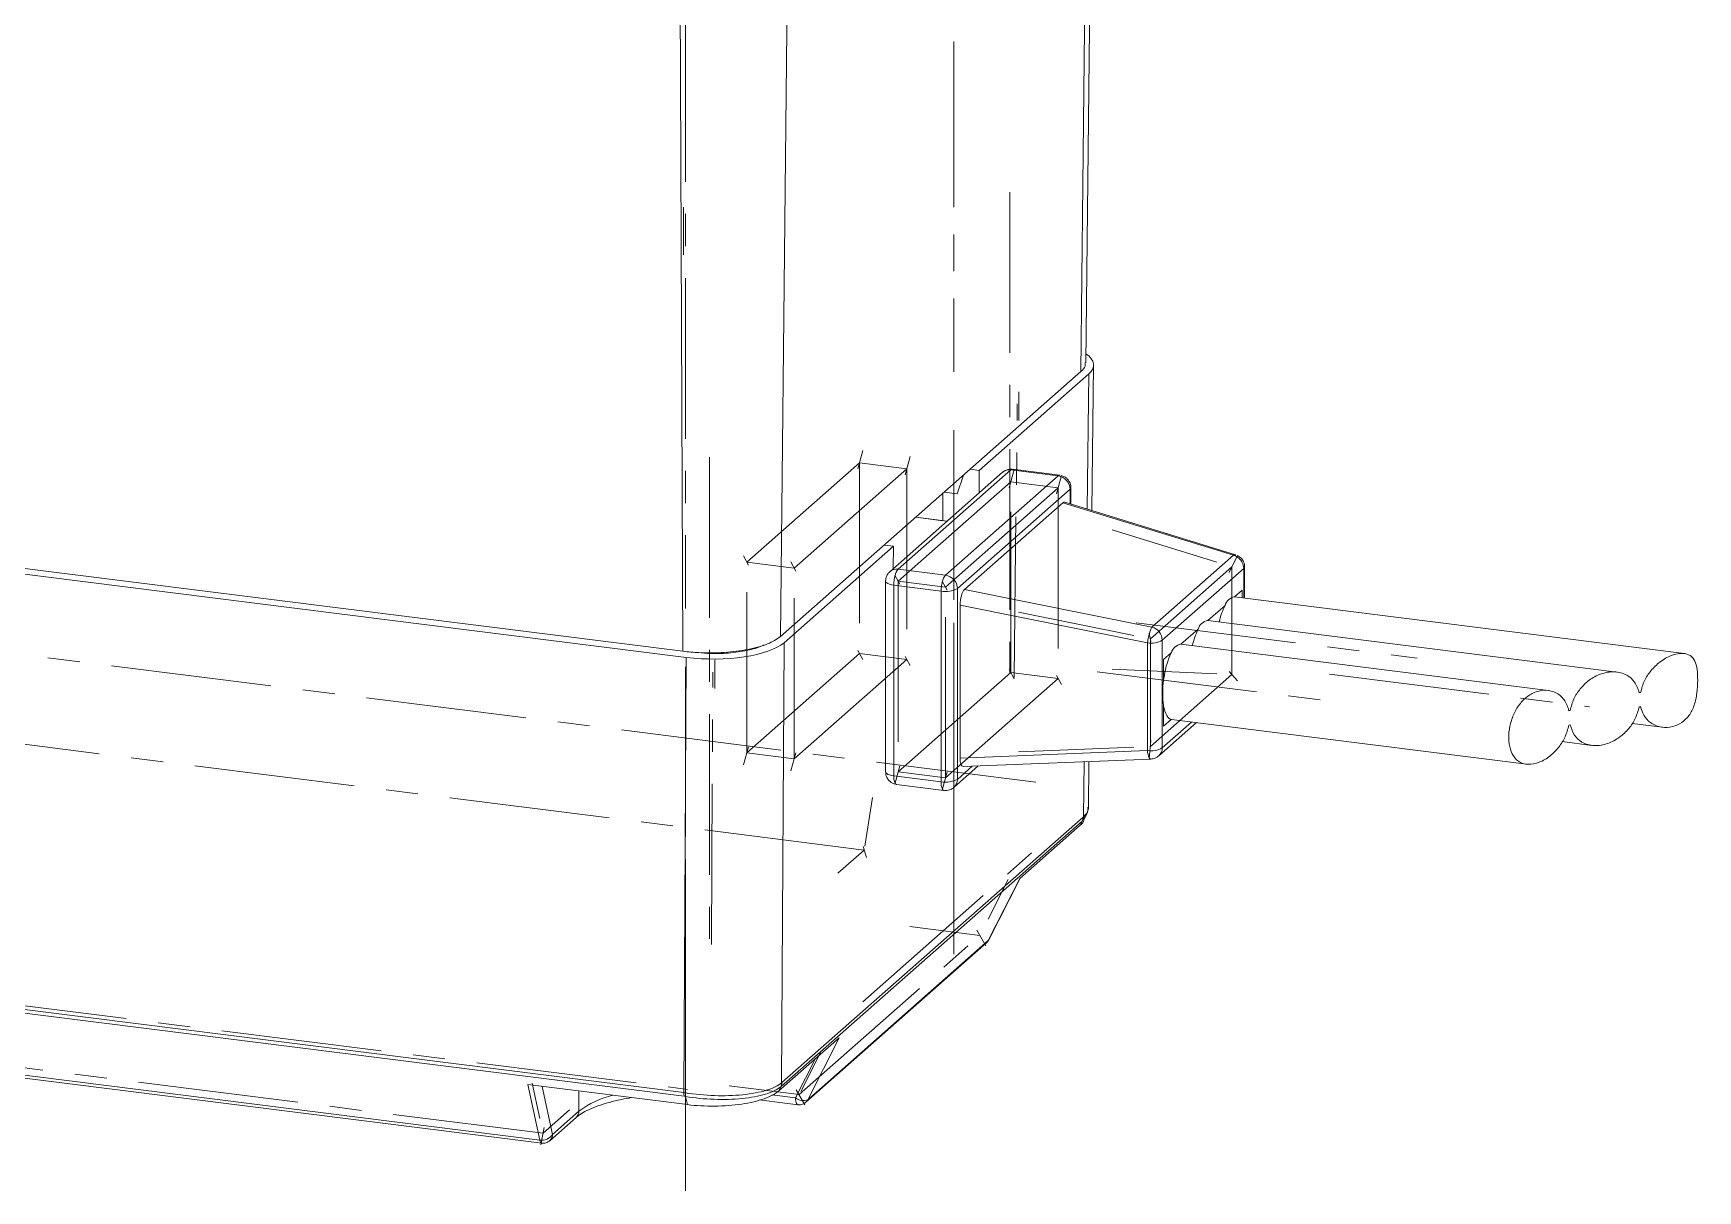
# Paper-space layout 'SW_Model_1' of a CAD drawing. Header units: millimetres. Extents: x 0 to 594, y 0 to 420.
# Drawn here: x 392.8 to 458.6, y 122.8 to 168.5 of the extents above; entities that cross this region are included whole.
import ezdxf

# ---------------------------------------------------------------- set-up
doc = ezdxf.new("R2010")
doc.units = ezdxf.units.MM
doc.linetypes.add('CENTER', pattern=[10.16, 6.35, -1.27, 1.27, -1.27])
doc.layers.add('SLD-0', color=179, linetype='Continuous')

psp = doc.layouts.new('SW_Model_1')

# ---------------------------------------------------------------- linework, layer by layer
at = {"layer": 'SLD-0', "color": 5, "linetype": 'CENTER', "lineweight": 15}
for p, q in [((429.202, 188.53), (429.202, 155.155)), ((429.202, 188.341), (429.202, 155.155)), ((418.595, 179.176), (418.595, 145.8)), ((431.428, 162.257), (431.428, 142.033)), ((418.522, 159.784), (418.522, 161.67)), ((431.78, 153.235), (431.78, 154.367)), ((431.589, 143.069), (431.718, 153.894)), ((429.202, 138.517), (429.202, 152.847)), ((429.202, 152.847), (429.202, 138.328)), ((425.409, 151.319), (425.613, 152.04)), ((419.549, 151.78), (419.549, 131.556)), ((421.022, 147.63), (425.477, 151.559)), ((427.348, 151.323), (425.477, 151.559)), ((425.477, 151.559), (425.477, 144.017)), ((427.28, 151.083), (427.484, 151.805)), ((422.893, 147.395), (427.348, 151.323)), ((431.464, 150.805), (427.009, 146.876)), ((427.348, 151.323), (427.348, 143.781)), ((431.396, 150.564), (431.599, 151.286)), ((431.464, 143.262), (431.464, 150.805)), ((433.335, 150.569), (431.464, 150.805)), ((433.267, 150.329), (433.47, 151.05)), ((428.88, 146.64), (433.335, 150.569)), ((433.335, 150.569), (433.335, 143.027)), ((435.465, 148.902), (439.601, 147.627)), ((432.45, 138.928), (363.642, 147.597)), ((421.09, 147.509), (420.887, 147.872)), ((422.893, 147.395), (421.022, 147.63)), ((421.022, 140.088), (421.022, 147.63)), ((422.961, 147.274), (422.758, 147.637)), ((440.202, 147.442), (436.979, 144.599)), ((440.095, 147.217), (440.417, 147.89)), ((440.202, 143.183), (440.202, 147.442)), ((422.893, 139.852), (422.893, 147.395)), ((427.077, 146.755), (426.874, 147.118)), ((428.88, 146.64), (427.009, 146.876)), ((427.009, 146.876), (427.009, 139.334)), ((428.948, 146.519), (428.744, 146.882)), ((428.88, 139.098), (428.88, 146.64)), ((431.771, 145.645), (436.318, 144.732)), ((436.416, 145.234), (447.525, 143.834)), ((437.001, 144.488), (436.935, 144.82)), ((425.409, 144.138), (425.613, 143.775)), ((436.979, 144.599), (436.979, 140.34)), ((418.595, 129.162), (418.595, 143.493)), ((418.595, 143.493), (418.595, 128.974)), ((419.759, 142.634), (419.759, 143.765)), ((425.477, 144.017), (421.022, 140.088)), ((427.348, 143.781), (422.893, 139.852)), ((427.348, 143.781), (425.477, 144.017)), ((427.28, 143.902), (427.484, 143.539)), ((425.663, 136.245), (369.351, 143.339)), ((419.621, 132.513), (419.68, 143.277)), ((427.009, 139.334), (431.464, 143.262)), ((433.335, 143.027), (428.88, 139.098)), ((431.396, 143.383), (431.599, 143.02)), ((433.335, 143.027), (431.464, 143.262)), ((433.267, 143.148), (433.47, 142.785)), ((434.872, 143.29), (444.249, 142.109)), ((435.465, 143.39), (439.601, 143.209)), ((436.979, 140.34), (440.202, 143.183)), ((440.094, 143.304), (440.419, 142.94)), ((444.057, 143.202), (454.332, 141.908)), ((444.058, 143.202), (454.334, 141.907)), ((421.09, 140.329), (420.887, 139.607)), ((431.771, 140.133), (436.318, 140.314)), ((437.001, 140.575), (436.935, 139.87)), ((422.893, 139.852), (421.022, 140.088)), ((422.961, 140.093), (422.758, 139.371)), ((427.077, 139.574), (426.874, 138.853)), ((428.88, 139.098), (427.009, 139.334)), ((428.948, 139.339), (428.744, 138.617)), ((425.986, 138.327), (425.686, 136.393)), ((429.202, 136.631), (429.202, 138.517)), ((429.202, 138.328), (429.202, 137.197)), ((429.202, 137.197), (429.202, 134.745)), ((425.663, 136.245), (424.618, 135.323)), ((425.611, 130.247), (432.757, 136.549)), ((425.62, 136.39), (425.75, 135.954)), ((429.202, 136.055), (429.202, 132.126)), ((349.868, 135.45), (418.676, 126.781)), ((430.56, 133.513), (431.354, 135.082)), ((427.469, 133.217), (430.234, 132.869)), ((430.115, 133.074), (430.472, 132.458)), ((423.093, 126.571), (430.234, 132.869)), ((356.654, 132.142), (412.966, 125.047)), ((418.595, 127.277), (418.595, 129.162)), ((418.595, 128.974), (418.595, 127.842)), ((418.595, 127.842), (418.595, 125.391)), ((423.947, 128.26), (423.154, 126.691)), ((412.843, 125.623), (412.543, 127.027)), ((418.595, 126.701), (418.595, 122.772)), ((423.093, 126.571), (420.327, 126.919)), ((422.978, 126.768), (423.322, 126.175)), ((414.011, 125.969), (412.966, 125.047)), ((413.011, 125.277), (412.876, 124.587))]:
    psp.add_line(p, q, dxfattribs=at)
at = {"layer": 'SLD-0', "color": 179, "linetype": 'Continuous', "lineweight": 15}
for p, q in [((418.357, 177.363), (418.488, 144.103)), ((434.428, 155.512), (434.659, 176.251)), ((434.668, 149.671), (434.736, 155.419)), ((434.234, 155.162), (422.355, 144.685)), ((434.543, 155.069), (430.215, 151.253)), ((418.488, 144.103), (349.829, 152.754)), ((418.627, 143.862), (349.52, 152.568)), ((431.133, 151.18), (426.678, 147.251)), ((431.464, 151.276), (427.009, 147.348)), ((433.335, 151.041), (428.88, 147.112)), ((429.337, 150.327), (429.593, 151.069)), ((430.215, 151.253), (429.854, 151.299)), ((430.215, 151.253), (430.208, 150.364)), ((433.335, 151.041), (431.464, 151.276)), ((433.397, 151.065), (431.526, 151.301)), ((433.402, 151.064), (433.397, 151.065)), ((433.406, 151.063), (433.402, 151.064)), ((428.776, 150.348), (428.776, 149.266)), ((428.825, 150.391), (429.337, 150.327)), ((433.802, 150.51), (429.348, 146.582)), ((433.835, 149.927), (433.835, 150.569)), ((427.703, 149.401), (428.94, 149.245)), ((428.776, 149.266), (427.703, 149.401)), ((433.521, 149.979), (429.629, 146.547)), ((440.26, 147.902), (433.521, 149.979)), ((440.35, 147.919), (433.593, 150.002)), ((426.821, 148.26), (422.494, 144.444)), ((426.46, 148.305), (426.821, 148.26)), ((426.814, 147.37), (426.821, 148.26)), ((440.26, 147.902), (437.037, 145.059)), ((440.362, 147.915), (440.35, 147.919)), ((440.702, 146.206), (440.702, 147.442)), ((426.509, 146.876), (426.509, 139.334)), ((427.009, 147.348), (428.88, 147.112)), ((440.67, 147.383), (437.447, 144.54)), ((428.703, 146.485), (426.832, 146.72)), ((426.832, 146.72), (426.832, 139.178)), ((428.703, 146.485), (428.703, 138.942)), ((429.348, 146.582), (429.348, 139.039)), ((429.629, 146.547), (437.037, 145.059)), ((458.087, 144.015), (440.307, 146.256)), ((440.309, 146.255), (440.614, 146.524)), ((440.614, 146.524), (440.614, 146.217)), ((436.862, 144.437), (429.454, 145.925)), ((429.454, 145.925), (429.454, 139.883)), ((439.249, 145.32), (439.929, 145.919)), ((438.188, 144.384), (438.868, 144.984)), ((455.416, 143.283), (439.246, 145.32)), ((422.494, 144.444), (422.4, 127.035)), ((436.862, 144.437), (436.862, 140.178)), ((437.447, 144.54), (437.447, 140.281)), ((452.703, 142.556), (438.185, 144.385)), ((418.534, 126.653), (418.627, 143.862)), ((437.503, 143.78), (437.807, 144.048)), ((437.503, 142.968), (437.503, 143.78)), ((437.503, 141.952), (437.525, 141.837)), ((437.503, 141.14), (437.503, 141.952)), ((437.525, 141.837), (437.553, 141.734)), ((437.553, 141.734), (437.586, 141.643)), ((437.586, 141.643), (437.623, 141.566)), ((437.623, 141.566), (437.664, 141.503)), ((437.664, 141.503), (437.709, 141.456)), ((453.517, 141.769), (453.576, 141.762)), ((453.522, 141.747), (453.576, 141.762)), ((437.31, 139.965), (438.804, 141.283)), ((437.807, 141.409), (437.503, 141.14)), ((437.709, 141.456), (437.757, 141.424)), ((437.757, 141.424), (437.807, 141.409)), ((437.81, 141.408), (451.852, 139.639)), ((453.576, 141.196), (453.522, 141.182)), ((456.023, 141.252), (457.22, 141.101)), ((429.454, 139.883), (436.862, 140.178)), ((453.256, 140.531), (454.437, 140.383)), ((429.211, 138.723), (430.17, 139.569)), ((429.576, 139.545), (436.999, 139.84)), ((434.528, 137.878), (434.55, 139.743)), ((426.832, 139.178), (428.703, 138.942)), ((426.937, 138.84), (426.941, 138.839)), ((426.941, 138.839), (426.947, 138.838)), ((426.947, 138.838), (428.817, 138.602)), ((428.811, 138.603), (428.812, 138.603)), ((428.812, 138.603), (428.817, 138.602)), ((434.32, 137.547), (422.414, 127.047)), ((434.32, 137.547), (434.334, 137.56)), ((434.367, 137.469), (434.464, 137.658)), ((434.476, 137.687), (434.528, 137.958)), ((434.283, 137.392), (422.377, 126.892)), ((431.815, 135.121), (434.198, 137.223)), ((434.198, 137.223), (434.283, 137.392)), ((418.534, 126.653), (349.727, 135.322)), ((418.548, 126.505), (349.74, 135.174)), ((430.572, 132.664), (431.815, 135.121)), ((430.591, 132.689), (431.828, 135.132)), ((423.357, 126.271), (430.499, 132.569)), ((430.572, 132.664), (423.43, 126.365)), ((412.839, 124.771), (356.527, 131.866)), ((356.604, 131.745), (412.916, 124.65)), ((422.291, 126.721), (424.673, 128.823)), ((424.673, 128.823), (423.43, 126.365)), ((422.4, 127.035), (422.414, 127.047)), ((412.839, 124.771), (412.369, 126.971)), ((412.369, 126.971), (418.673, 126.177)), ((418.603, 126.497), (418.548, 126.505)), ((418.673, 126.177), (418.603, 126.497)), ((421.517, 126.366), (423.043, 126.174)), ((422.377, 126.892), (422.291, 126.721)), ((414.386, 125.922), (413.34, 125)), ((423.293, 126.224), (423.354, 126.277)), ((413.231, 124.747), (414.276, 125.669)), ((412.916, 124.65), (412.911, 124.651))]:
    psp.add_line(p, q, dxfattribs=at)
at = {"layer": 'SLD-0', "color": 8, "linetype": 'Continuous', "lineweight": 15}
for p, q in [((422.696, 177.427), (422.355, 144.685)), ((434.454, 176.228), (434.234, 155.162)), ((434.479, 149.729), (434.543, 155.069)), ((433.828, 150.542), (433.802, 150.51)), ((433.802, 149.937), (433.802, 150.51)), ((433.835, 150.569), (433.828, 150.542)), ((440.694, 147.412), (440.67, 147.383)), ((440.702, 147.441), (440.694, 147.412)), ((426.509, 146.871), (426.509, 146.876)), ((426.522, 146.839), (426.509, 146.871)), ((426.553, 146.808), (426.522, 146.839)), ((426.602, 146.779), (426.553, 146.808)), ((426.667, 146.755), (426.602, 146.779)), ((426.745, 146.735), (426.667, 146.755)), ((440.67, 146.21), (440.67, 147.383)), ((426.832, 146.72), (426.745, 146.735)), ((437.447, 140.281), (438.61, 141.307)), ((429.348, 139.039), (429.938, 139.559)), ((434.334, 137.56), (434.36, 139.735)), ((426.509, 139.334), (426.509, 139.329)), ((426.509, 139.329), (426.522, 139.296)), ((426.522, 139.296), (426.553, 139.265)), ((426.553, 139.265), (426.602, 139.237)), ((426.602, 139.237), (426.667, 139.212)), ((426.667, 139.212), (426.745, 139.192)), ((426.745, 139.192), (426.832, 139.178)), ((434.299, 137.406), (434.424, 137.678)), ((430.572, 132.664), (430.591, 132.689)), ((423.735, 127.995), (422.951, 126.446)), ((413.34, 125), (412.935, 126.9)), ((414.386, 126.717), (414.386, 125.922)), ((422.951, 126.446), (422.015, 126.564)), ((422.954, 126.375), (422.951, 126.446)), ((422.962, 126.311), (422.954, 126.375)), ((422.975, 126.257), (422.962, 126.311)), ((422.993, 126.216), (422.975, 126.257)), ((423.014, 126.188), (422.993, 126.216)), ((423.039, 126.174), (423.014, 126.188)), ((423.043, 126.174), (423.039, 126.174))]:
    psp.add_line(p, q, dxfattribs=at)
at = {"layer": 'SLD-0', "color": 179, "linetype": 'Continuous', "lineweight": 15}
for centre, radius, start, end in [((431.405, 150.864), 0.417, 81.84137, 130.66159), ((431.522, 151.221), 0.0801, 86.75435, 136.33225), ((433.256, 150.5), 0.546, 1.05893, 81.76051), ((440.122, 147.372), 0.548, 1.17187, 75.36197), ((428.271, 146.717), 1.439, 164.58213, 179.85916), ((427.419, 146.985), 0.547, 138.56619, 167.99235), ((430.142, 146.481), 1.439, 164.58213, 179.85916), ((429.29, 146.75), 0.547, 138.56619, 167.99235), ((428.802, 146.571), 0.546, 1.05893, 81.76051), ((428.887, 147.452), 0.984, 259.22626, 297.88813), ((440.384, 145.787), 0.474, 99.05745, 163.76179), ((442.532, 144.643), 2.899, 153.88042, 167.65105), ((439.519, 144.089), 2.68, 164.4213, 172.53214), ((437.857, 144.589), 0.945, 150.12668, 166.55624), ((436.898, 144.529), 0.548, 1.17187, 75.36197), ((441.471, 143.707), 2.899, 153.88041, 167.65107), ((439.323, 144.851), 0.474, 99.05746, 163.76178), ((437.001, 145.358), 0.932, 261.40588, 298.57734), ((438.263, 143.916), 0.474, 99.05745, 163.76179), ((440.838, 142.611), 3.355, 154.62693, 173.8971), ((441.101, 142.46), 3.634, 171.96854, 188.03146), ((437.001, 141.1), 0.932, 261.40588, 298.57734), ((437.713, 140.252), 0.855, 184.94527, 204.80977), ((427.468, 139.144), 0.637, 176.92996, 203.47653), ((429.339, 138.908), 0.637, 176.92996, 203.47653), ((428.887, 139.909), 0.984, 259.22626, 297.88813), ((430.29, 132.806), 0.316, 311.48087, 333.26302), ((419.265, 126.647), 0.731, 179.56548, 191.19441), ((423.262, 126.828), 0.492, 230.86657, 289.97777), ((423.151, 126.505), 0.312, 299.83899, 311.75044), ((412.918, 125.262), 0.497, 260.81138, 328.13242), ((413.033, 124.796), 0.195, 187.18593, 223.52399)]:
    psp.add_arc(centre, radius, start, end, dxfattribs=at)
at = {"layer": 'SLD-0', "color": 8, "linetype": 'Continuous', "lineweight": 15}
for centre, radius, start, end in [((433.393, 150.985), 0.0801, 86.75435, 136.33225), ((440.324, 147.813), 0.11, 76.53463, 125.48378), ((426.949, 146.937), 0.415, 81.73677, 131.54274), ((437.032, 140.273), 0.414, 312.41745, 1.13771), ((437.015, 139.922), 0.083, 200.33943, 258.68529), ((426.973, 138.931), 0.0981, 204.51412, 248.47721), ((428.931, 139.032), 0.417, 312.42903, 0.97333), ((428.842, 138.694), 0.096, 204.24074, 251.0473), ((416.554, 123.024), 3.619, 103.16058, 126.80533), ((423.148, 126.507), 0.315, 311.81867, 333.27456), ((414.052, 125.916), 0.333, 312.15799, 0.97723), ((412.924, 124.701), 0.0519, 230.31795, 255.57221), ((413.007, 124.994), 0.334, 312.65713, 0.96989)]:
    psp.add_arc(centre, radius, start, end, dxfattribs=at)
at = {"layer": 'SLD-0', "color": 179, "linetype": 'Continuous', "lineweight": 15}
for centre, major_axis, ratio, start_param, end_param in [((431.736, 155.423), (3, 0), 0.333317, 5.921821, 6.737528), ((433.518, 149.502), (0.065, 0.502), 0.329931, 6.22682, 6.644004), ((429.632, 146.074), (0.06, 0.498), 0.336715, 0.361785, 1.917196), ((419.688, 144.797), (3, 0), 0.33335, 4.351096, 5.921815), ((429.632, 140.048), (0.065, 0.502), 0.329931, 1.947009, 3.197958)]:
    psp.add_ellipse(centre, major_axis=major_axis, ratio=ratio, start_param=start_param, end_param=end_param, dxfattribs=at)
for points, knots in [([(434.387, 155.511), (434.398, 155.466), (434.427, 155.347), (434.308, 155.233), (434.234, 155.162)], [0, 0, 0, 0, 0.380308, 1, 1, 1, 1]), ([(431.6, 151.286), (431.535, 151.297), (431.438, 151.314), (431.29, 151.278), (431.193, 151.239), (431.148, 151.188), (431.14, 151.178)], [0, 0, 0, 0, 0.390438, 0.591491, 0.919833, 1, 1, 1, 1]), ([(433.826, 150.569), (433.828, 150.597), (433.835, 150.691), (433.774, 150.825), (433.674, 150.944), (433.573, 151.015), (433.5, 151.04), (433.47, 151.05)], [0, 0, 0, 0, 0.131485, 0.434149, 0.646616, 0.852599, 1, 1, 1, 1]), ([(440.7, 147.44), (440.701, 147.444), (440.713, 147.511), (440.669, 147.638), (440.574, 147.797), (440.471, 147.86), (440.419, 147.893)], [0, 0, 0, 0, 0.019548, 0.365297, 0.67505, 1, 1, 1, 1]), ([(426.68, 147.241), (426.659, 147.225), (426.614, 147.192), (426.562, 147.105), (426.516, 147.001), (426.514, 146.916), (426.513, 146.876)], [0, 0, 0, 0, 0.19467, 0.391196, 0.718013, 1, 1, 1, 1]), ([(422.355, 144.685), (422.205, 144.584), (421.904, 144.382), (421.103, 144.162), (420.151, 144.04), (419.235, 144.028), (418.7, 144.082), (418.488, 144.103)], [0, 0, 0, 0, 0.214697, 0.429393, 0.644084, 0.858772, 1, 1, 1, 1]), ([(419.083, 144.053), (419.257, 144.037), (419.687, 143.998), (420.414, 144.029), (421.128, 144.145), (421.563, 144.268), (421.694, 144.35), (421.701, 144.355)], [0, 0, 0, 0, 0.181663, 0.448854, 0.716933, 0.984991, 1, 1, 1, 1]), ([(456.36, 142.48), (456.403, 142.635), (456.49, 142.944), (456.769, 143.36), (457.135, 143.713), (457.587, 143.967), (458.017, 144.05), (458.337, 143.959), (458.518, 143.738), (458.603, 143.395), (458.625, 142.956), (458.597, 142.454), (458.496, 141.96), (458.291, 141.551), (457.991, 141.263), (457.613, 141.097), (457.172, 141.074), (456.767, 141.237), (456.477, 141.539), (456.397, 141.798), (456.36, 141.915)], [0, 0, 0, 0, 0.051686, 0.103174, 0.159797, 0.224746, 0.294533, 0.346777, 0.399136, 0.449375, 0.502304, 0.556483, 0.610679, 0.66331, 0.713433, 0.767146, 0.829924, 0.899505, 0.954756, 1, 1, 1, 1]), ([(453.576, 141.762), (453.617, 141.917), (453.7, 142.226), (453.972, 142.642), (454.334, 142.991), (454.797, 143.24), (455.323, 143.328), (455.792, 143.205), (456.15, 142.91), (456.252, 142.615), (456.304, 142.466)], [0, 0, 0, 0, 0.106319, 0.212297, 0.32717, 0.45874, 0.606587, 0.760918, 0.878678, 1, 1, 1, 1]), ([(453.522, 141.182), (453.48, 141.025), (453.397, 140.713), (453.126, 140.291), (452.774, 139.934), (452.346, 139.683), (451.902, 139.599), (451.523, 139.72), (451.27, 140.02), (451.147, 140.431), (451.139, 140.897), (451.235, 141.375), (451.43, 141.822), (451.716, 142.197), (452.082, 142.467), (452.508, 142.592), (452.946, 142.531), (453.31, 142.271), (453.475, 141.958), (453.516, 141.772), (453.522, 141.747)], [0, 0, 0, 0, 0.051994, 0.10381, 0.160223, 0.223583, 0.29089, 0.356233, 0.415651, 0.470034, 0.522004, 0.573307, 0.625001, 0.678364, 0.735239, 0.797224, 0.863789, 0.930443, 0.990683, 1, 1, 1, 1]), ([(456.304, 142.466), (456.314, 142.468), (456.333, 142.473), (456.352, 142.478), (456.36, 142.48)], [0, 0, 0, 0, 0.560831, 1, 1, 1, 1]), ([(456.304, 141.9), (456.26, 141.746), (456.175, 141.439), (455.895, 141.027), (455.524, 140.677), (455.05, 140.426), (454.52, 140.337), (454.059, 140.464), (453.718, 140.76), (453.624, 141.05), (453.576, 141.196)], [0, 0, 0, 0, 0.106074, 0.211754, 0.327657, 0.461865, 0.612075, 0.765573, 0.881674, 1, 1, 1, 1]), ([(456.36, 141.915), (456.35, 141.912), (456.331, 141.907), (456.312, 141.902), (456.304, 141.9)], [0, 0, 0, 0, 0.559167, 1, 1, 1, 1]), ([(436.933, 139.842), (436.998, 139.844), (437.097, 139.846), (437.225, 139.898), (437.279, 139.945), (437.309, 139.971)], [0, 0, 0, 0, 0.479397, 0.714349, 1, 1, 1, 1]), ([(426.518, 139.334), (426.516, 139.306), (426.509, 139.212), (426.57, 139.078), (426.669, 138.959), (426.771, 138.888), (426.843, 138.863), (426.874, 138.852)], [0, 0, 0, 0, 0.131275, 0.434014, 0.646533, 0.852564, 1, 1, 1, 1]), ([(428.744, 138.617), (428.809, 138.606), (428.906, 138.589), (429.054, 138.625), (429.152, 138.665), (429.198, 138.717), (429.208, 138.728)], [0, 0, 0, 0, 0.386531, 0.585572, 0.910627, 1, 1, 1, 1]), ([(434.349, 137.473), (434.352, 137.457), (434.367, 137.372), (434.274, 137.29), (434.198, 137.223)], [0, 0, 0, 0, 0.182572, 1, 1, 1, 1]), ([(430.494, 132.574), (430.514, 132.589), (430.555, 132.619), (430.577, 132.666), (430.588, 132.69)], [0, 0, 0, 0, 0.477268, 1, 1, 1, 1]), ([(422.4, 127.035), (422.263, 126.923), (422.056, 126.824), (421.53, 126.664), (421.211, 126.605), (420.51, 126.532), (420.127, 126.52), (419.354, 126.546), (418.963, 126.584), (418.598, 126.643)], [0, 0, 0, 0, 0.25, 0.25, 0.5, 0.5, 0.75, 0.75, 1, 1, 1, 1]), ([(414.279, 125.669), (414.282, 125.673), (414.326, 125.719), (414.484, 125.827), (414.762, 125.978), (415.129, 126.129), (415.566, 126.266), (416.016, 126.377), (416.333, 126.432), (416.468, 126.455)], [0, 0, 0, 0, 0.013125, 0.174158, 0.342227, 0.515803, 0.69267, 0.869288, 1, 1, 1, 1]), ([(418.534, 126.653), (418.556, 126.649), (418.577, 126.646), (418.598, 126.643), (418.598, 126.643), (418.598, 126.643), (418.598, 126.643)], [0, 0, 0, 0, 1, 1, 1, 1.000194, 1.000194, 1.000194, 1.000194]), ([(418.603, 126.497), (418.963, 126.437), (419.348, 126.4), (420.11, 126.373), (420.488, 126.385), (421.182, 126.454), (421.497, 126.513), (422.019, 126.67), (422.225, 126.767), (422.362, 126.878)], [0, 0, 0, 0, 0.25, 0.25, 0.5, 0.5, 0.75, 0.75, 1, 1, 1, 1]), ([(422.291, 126.721), (422.16, 126.606), (421.963, 126.501), (421.586, 126.367), (421.448, 126.326), (421.15, 126.255), (420.988, 126.224), (420.488, 126.149), (420.121, 126.12), (419.39, 126.113), (419.019, 126.133), (418.673, 126.177)], [0, 0, 0, 0, 0.25, 0.25, 0.375, 0.375, 0.5, 0.5, 0.75, 0.75, 1, 1, 1, 1]), ([(423.043, 126.178), (423.052, 126.175), (423.111, 126.159), (423.202, 126.18), (423.271, 126.213), (423.293, 126.224)], [0, 0, 0, 0, 0.105257, 0.708745, 1, 1, 1, 1]), ([(412.89, 124.654), (412.941, 124.65), (413.025, 124.644), (413.145, 124.682), (413.201, 124.728), (413.23, 124.752)], [0, 0, 0, 0, 0.415485, 0.689457, 1, 1, 1, 1])]:
    psp.add_open_spline(points, degree=3, knots=knots, dxfattribs=at)
for points in [[(434.283, 137.392), (434.307, 137.439), (434.32, 137.492), (434.32, 137.547)], [(434.334, 137.56), (434.334, 137.506), (434.322, 137.452), (434.299, 137.406)], [(434.283, 137.392), (434.289, 137.396), (434.294, 137.401), (434.299, 137.406)], [(422.362, 126.878), (422.386, 126.925), (422.399, 126.98), (422.4, 127.035)], [(422.414, 127.047), (422.413, 126.992), (422.401, 126.939), (422.377, 126.892)], [(418.598, 126.643), (418.596, 126.589), (418.597, 126.538), (418.603, 126.497)], [(422.362, 126.878), (422.367, 126.882), (422.372, 126.887), (422.377, 126.892)]]:
    psp.add_open_spline(points, degree=3, dxfattribs=at)
at = {"layer": 'SLD-0', "color": 8, "linetype": 'Continuous', "lineweight": 15}
psp.add_open_spline([(434.5, 137.942), (434.508, 137.911), (434.545, 137.778), (434.426, 137.655), (434.334, 137.56)], degree=3, knots=[0, 0, 0, 0, 0.23121, 1, 1, 1, 1], dxfattribs=at)

doc.saveas('drawing.dxf')
